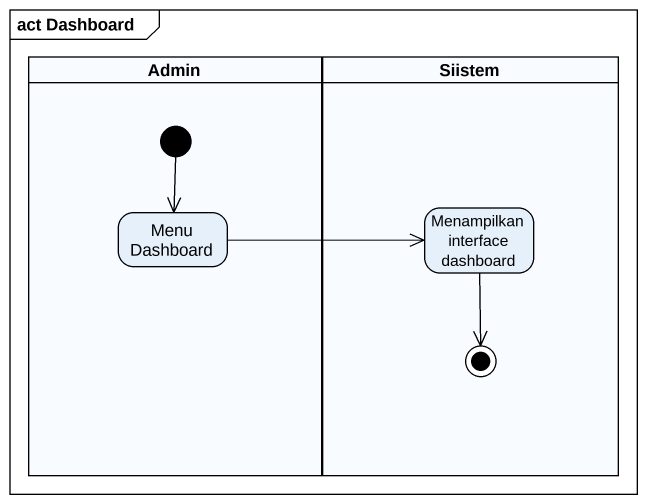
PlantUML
@startuml
mainframe act Dashboard
hide empty description
state Admin <<partition>> {
  state "Menu Dashboard" as Menu_Dashboard
  [*] --> Menu_Dashboard
}
state Siistem <<partition>> {
  state "Menampilkan interface dashboard" as Menampilkan_interface
  Menampilkan_interface --> [*]
}
Menu_Dashboard -right-> Menampilkan_interface
@enduml
